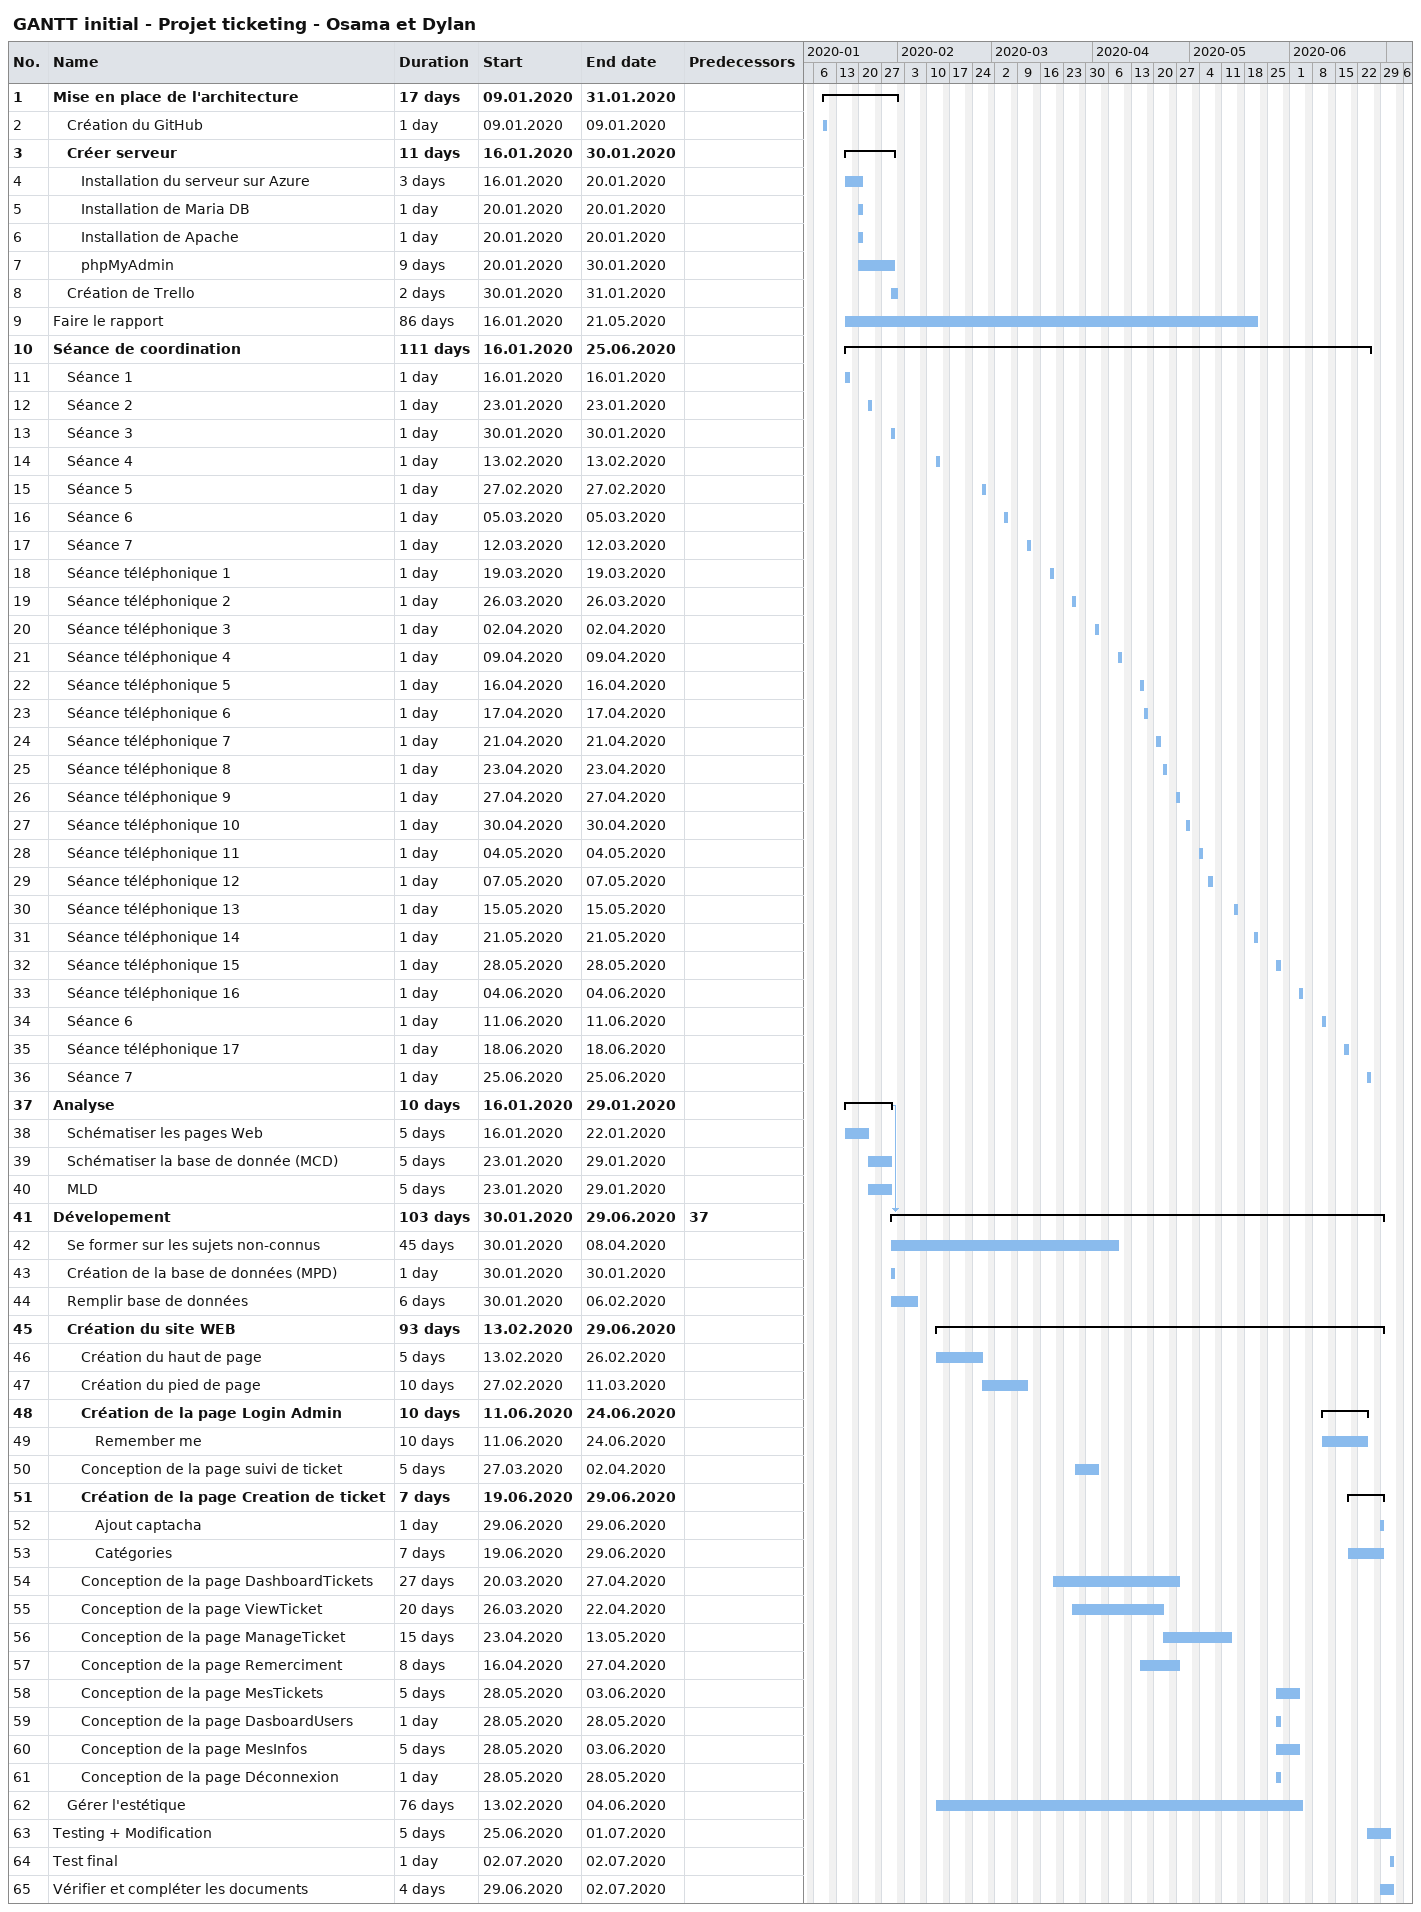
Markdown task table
GANTT initial - Projet ticketing - Osama et Dylan

| ID | Level | Task | Duration | Start | Finish | Predecessors |
|---|---|---|---|---|---|---|
| 1 | 1 | **Mise en place de l'architecture** | 17d | 2020-01-09 | 2020-01-31 |  |
| 2 | 2 | Création du GitHub | 1d | 2020-01-09 | 2020-01-09 |  |
| 3 | 2 | **Créer serveur** | 11d | 2020-01-16 | 2020-01-30 |  |
| 4 | 3 | Installation du serveur sur Azure | 3d | 2020-01-16 | 2020-01-20 |  |
| 5 | 3 | Installation de Maria DB | 1d | 2020-01-20 | 2020-01-20 |  |
| 6 | 3 | Installation de Apache | 1d | 2020-01-20 | 2020-01-20 |  |
| 7 | 3 | phpMyAdmin | 9d | 2020-01-20 | 2020-01-30 |  |
| 8 | 2 | Création de Trello | 2d | 2020-01-30 | 2020-01-31 |  |
| 9 | 1 | Faire le rapport | 86d | 2020-01-16 | 2020-05-21 |  |
| 10 | 1 | **Séance de coordination** | 111d | 2020-01-16 | 2020-06-25 |  |
| 11 | 2 | Séance 1 | 1d | 2020-01-16 | 2020-01-16 |  |
| 12 | 2 | Séance 2 | 1d | 2020-01-23 | 2020-01-23 |  |
| 13 | 2 | Séance 3 | 1d | 2020-01-30 | 2020-01-30 |  |
| 14 | 2 | Séance 4 | 1d | 2020-02-13 | 2020-02-13 |  |
| 15 | 2 | Séance 5 | 1d | 2020-02-27 | 2020-02-27 |  |
| 16 | 2 | Séance 6 | 1d | 2020-03-05 | 2020-03-05 |  |
| 17 | 2 | Séance 7 | 1d | 2020-03-12 | 2020-03-12 |  |
| 18 | 2 | Séance téléphonique 1 | 1d | 2020-03-19 | 2020-03-19 |  |
| 19 | 2 | Séance téléphonique 2 | 1d | 2020-03-26 | 2020-03-26 |  |
| 20 | 2 | Séance téléphonique 3 | 1d | 2020-04-02 | 2020-04-02 |  |
| 21 | 2 | Séance téléphonique 4 | 1d | 2020-04-09 | 2020-04-09 |  |
| 22 | 2 | Séance téléphonique 5 | 1d | 2020-04-16 | 2020-04-16 |  |
| 23 | 2 | Séance téléphonique 6 | 1d | 2020-04-17 | 2020-04-17 |  |
| 24 | 2 | Séance téléphonique 7 | 1d | 2020-04-21 | 2020-04-21 |  |
| 25 | 2 | Séance téléphonique 8 | 1d | 2020-04-23 | 2020-04-23 |  |
| 26 | 2 | Séance téléphonique 9 | 1d | 2020-04-27 | 2020-04-27 |  |
| 27 | 2 | Séance téléphonique 10 | 1d | 2020-04-30 | 2020-04-30 |  |
| 28 | 2 | Séance téléphonique 11 | 1d | 2020-05-04 | 2020-05-04 |  |
| 29 | 2 | Séance téléphonique 12 | 1d | 2020-05-07 | 2020-05-07 |  |
| 30 | 2 | Séance téléphonique 13 | 1d | 2020-05-15 | 2020-05-15 |  |
| 31 | 2 | Séance téléphonique 14 | 1d | 2020-05-21 | 2020-05-21 |  |
| 32 | 2 | Séance téléphonique 15 | 1d | 2020-05-28 | 2020-05-28 |  |
| 33 | 2 | Séance téléphonique 16 | 1d | 2020-06-04 | 2020-06-04 |  |
| 34 | 2 | Séance 6 | 1d | 2020-06-11 | 2020-06-11 |  |
| 35 | 2 | Séance téléphonique 17 | 1d | 2020-06-18 | 2020-06-18 |  |
| 36 | 2 | Séance 7 | 1d | 2020-06-25 | 2020-06-25 |  |
| 37 | 1 | **Analyse** | 10d | 2020-01-16 | 2020-01-29 |  |
| 38 | 2 | Schématiser les pages Web | 5d | 2020-01-16 | 2020-01-22 |  |
| 39 | 2 | Schématiser la base de donnée (MCD) | 5d | 2020-01-23 | 2020-01-29 |  |
| 40 | 2 | MLD | 5d | 2020-01-23 | 2020-01-29 |  |
| 41 | 1 | **Dévelopement** | 103d | 2020-01-30 | 2020-06-29 | 37 |
| 42 | 2 | Se former sur les sujets non-connus | 45d | 2020-01-30 | 2020-04-08 |  |
| 43 | 2 | Création de la base de données (MPD) | 1d | 2020-01-30 | 2020-01-30 |  |
| 44 | 2 | Remplir base de données | 6d | 2020-01-30 | 2020-02-06 |  |
| 45 | 2 | **Création du site WEB** | 93d | 2020-02-13 | 2020-06-29 |  |
| 46 | 3 | Création du haut de page | 5d | 2020-02-13 | 2020-02-26 |  |
| 47 | 3 | Création du pied de page | 10d | 2020-02-27 | 2020-03-11 |  |
| 48 | 3 | **Création de la page Login Admin** | 10d | 2020-06-11 | 2020-06-24 |  |
| 49 | 4 | Remember me | 10d | 2020-06-11 | 2020-06-24 |  |
| 50 | 3 | Conception de la page suivi de ticket | 5d | 2020-03-27 | 2020-04-02 |  |
| 51 | 3 | **Création de la page Creation de ticket** | 7d | 2020-06-19 | 2020-06-29 |  |
| 52 | 4 | Ajout captacha | 1d | 2020-06-29 | 2020-06-29 |  |
| 53 | 4 | Catégories | 7d | 2020-06-19 | 2020-06-29 |  |
| 54 | 3 | Conception de la page DashboardTickets | 27d | 2020-03-20 | 2020-04-27 |  |
| 55 | 3 | Conception de la page ViewTicket | 20d | 2020-03-26 | 2020-04-22 |  |
| 56 | 3 | Conception de la page ManageTicket | 15d | 2020-04-23 | 2020-05-13 |  |
| 57 | 3 | Conception de la page Remerciment | 8d | 2020-04-16 | 2020-04-27 |  |
| 58 | 3 | Conception de la page MesTickets | 5d | 2020-05-28 | 2020-06-03 |  |
| 59 | 3 | Conception de la page DasboardUsers | 1d | 2020-05-28 | 2020-05-28 |  |
| 60 | 3 | Conception de la page MesInfos | 5d | 2020-05-28 | 2020-06-03 |  |
| 61 | 3 | Conception de la page Déconnexion | 1d | 2020-05-28 | 2020-05-28 |  |
| 62 | 2 | Gérer l'estétique | 76d | 2020-02-13 | 2020-06-04 |  |
| 63 | 1 | Testing + Modification | 5d | 2020-06-25 | 2020-07-01 |  |
| 64 | 1 | Test final | 1d | 2020-07-02 | 2020-07-02 |  |
| 65 | 1 | Vérifier et compléter les documents | 4d | 2020-06-29 | 2020-07-02 |  |
